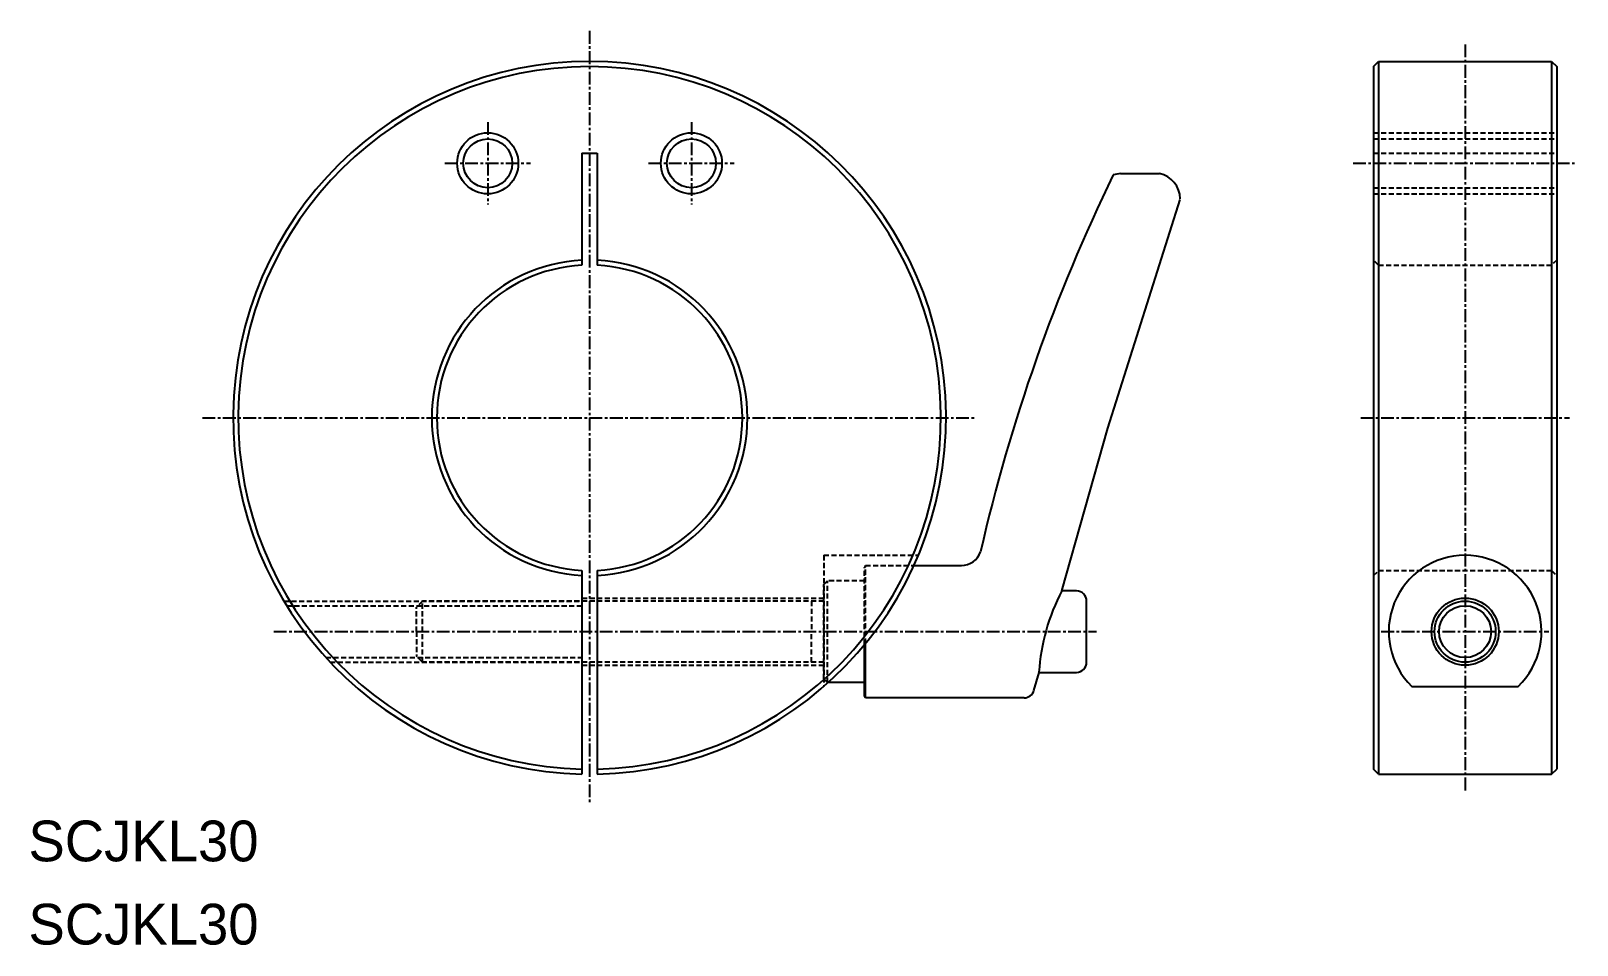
# Model space of a CAD drawing. Extents: x 10 to 162, y 10 to 100.
import ezdxf

# ---------------------------------------------------------------- set-up
doc = ezdxf.new("R2010")
doc.units = 0
doc.linetypes.add('CENTER', pattern=[2, 1.25, -0.25, 0.25, -0.25])
doc.linetypes.add('DASHED', pattern=[0.75, 0.5, -0.25])
doc.layers.get('0').update_dxf_attribs({"linetype": 'CONTINUOUS'})
doc.layers.add('CENTER', color=1, linetype='CENTER')

msp = doc.modelspace()

# ---------------------------------------------------------------- linework, layer by layer
at = {"color": 7, "linetype": 'CONTINUOUS'}
for p, q in [((142.07, 96.23), (142.57, 96.73)), ((142.07, 96.23), (142.07, 27.23)), ((142.57, 96.73), (142.57, 26.73)), ((142.57, 96.73), (159.57, 96.73)), ((159.57, 96.73), (159.57, 26.73)), ((159.57, 96.73), (160.07, 96.23)), ((160.07, 96.23), (160.07, 27.23)), ((64.35, 87.73), (64.35, 76.72)), ((64.35, 87.73), (65.85, 87.73)), ((65.85, 87.73), (65.85, 76.72)), ((117.24, 85.73), (121.06, 85.73)), ((115.98, 60.73), (123.1, 83.19)), ((111.48, 44.73), (115.98, 60.73)), ((96.95, 47.23), (101.61, 47.23)), ((64.35, 46.75), (64.35, 26.74)), ((65.85, 46.75), (65.85, 26.74)), ((112.9, 44.73), (111.48, 44.73)), ((113.9, 37.73), (113.9, 43.73)), ((92.18, 34.23), (92.18, 39.57)), ((92.1, 34.43), (92.1, 39.46)), ((108.73, 34.96), (109.23, 36.73)), ((109.23, 36.73), (112.9, 36.73)), ((92.1, 35.73), (88.53, 35.73)), ((145.84, 35.35), (156.29, 35.35)), ((92.18, 34.23), (92.1, 34.43)), ((107.77, 34.23), (92.18, 34.23)), ((142.57, 26.73), (142.07, 27.23)), ((142.57, 26.73), (159.57, 26.73)), ((159.57, 26.73), (160.07, 27.23))]:
    msp.add_line(p, q, dxfattribs=at)
at = {"color": 3, "linetype": 'DASHED'}
for p, q in [((142.07, 89.73), (160.07, 89.73)), ((142.07, 89.13), (160.07, 89.13)), ((142.07, 87.73), (160.07, 87.73)), ((142.07, 84.33), (160.07, 84.33)), ((142.07, 83.73), (160.07, 83.73)), ((142.57, 76.73), (142.07, 77.23)), ((142.57, 76.73), (159.57, 76.73)), ((160.07, 77.23), (159.57, 76.73)), ((88.1, 48.23), (88.1, 35.35)), ((88.1, 48.23), (97.39, 48.23)), ((92.18, 47.23), (92.1, 47.03)), ((92.18, 39.57), (92.18, 47.23)), ((92.18, 47.23), (96.95, 47.23)), ((88.1, 45.37), (88.46, 45.73)), ((92.1, 45.73), (88.46, 45.73)), ((88.46, 35.73), (88.46, 45.73)), ((92.1, 39.46), (92.1, 47.03)), ((142.07, 46.23), (142.57, 46.73)), ((142.57, 46.73), (159.57, 46.73)), ((159.57, 46.73), (160.07, 46.23)), ((64.35, 44.03), (88.1, 44.03)), ((88.1, 36.1), (88.1, 45.37)), ((35.08, 43.73), (64.35, 43.73)), ((35.35, 43.28), (64.35, 43.28)), ((48.7, 43.73), (48.1, 43.13)), ((48.1, 40.73), (48.1, 43.13)), ((88.1, 43.73), (48.7, 43.73)), ((48.7, 37.73), (48.7, 43.73)), ((86.9, 43.73), (86.9, 40.73)), ((48.1, 40.73), (48.1, 38.33)), ((86.9, 37.73), (86.9, 40.73)), ((39.2, 38.18), (64.35, 38.18)), ((48.7, 37.73), (48.1, 38.33)), ((39.62, 37.73), (64.35, 37.73)), ((88.1, 37.73), (48.7, 37.73)), ((64.35, 37.43), (88.1, 37.43)), ((88.1, 36.1), (88.46, 35.73)), ((88.53, 35.73), (88.46, 35.73))]:
    msp.add_line(p, q, dxfattribs=at)
at = {"color": 3, "linetype": 'CONTINUOUS'}
for centre in [(55.1, 86.73), (75.1, 86.73), (151.07, 40.73)]:
    msp.add_circle(centre, 3, dxfattribs=at)
at = {"color": 7, "linetype": 'CONTINUOUS'}
for centre, radius in [((55.1, 86.73), 2.4), ((75.1, 86.73), 2.4), ((151.07, 40.73), 3.3), ((151.07, 40.73), 2.55)]:
    msp.add_circle(centre, radius, dxfattribs=at)
for centre, radius, start, end in [((65.1, 61.73), 35, 271.2279, 268.7721), ((65.1, 61.73), 34.5, 271.2457, 268.7543), ((270.53, 10.58), 171.3, 154.0311, 167.1877), ((118.04, 79.79), 6, 97.7241, 104.6825), ((120.52, 83.21), 2.58, 0.7205, 77.814), ((65.1, 61.73), 15.5, 92.7735, 267.2265), ((65.1, 61.73), 15, 92.866, 267.134), ((65.1, 61.73), 15.5, 272.7735, 87.2265), ((65.1, 61.73), 15, 272.866, 87.134), ((101.61, 49.23), 2, 270, 340.621), ((151.07, 40.73), 7.5, 314.1454, 225.8546), ((128.91, 35.51), 19.72, 152.1114, 176.4391), ((112.9, 43.73), 1, 0, 90), ((112.9, 37.73), 1, 270, 0), ((107.77, 35.23), 1, 270, 344.2753)]:
    msp.add_arc(centre, radius, start, end, dxfattribs=at)
at = {"layer": 'CENTER', "color": 1, "linetype": 'CENTER'}
for p, q in [((65.1, 99.73), (65.1, 23.98)), ((151.07, 98.39), (151.07, 25.07)), ((55.1, 90.77), (55.1, 82.7)), ((75.1, 90.77), (75.1, 82.7)), ((50.89, 86.73), (59.3, 86.73)), ((70.89, 86.73), (79.3, 86.73)), ((140.07, 86.73), (162.07, 86.73)), ((27.1, 61.73), (103.1, 61.73)), ((140.82, 61.73), (161.32, 61.73)), ((34.1, 40.73), (114.89, 40.73)), ((142.84, 40.73), (159.29, 40.73))]:
    msp.add_line(p, q, dxfattribs=at)

# ---------------------------------------------------------------- texts
at = {"color": 7, "linetype": 'CONTINUOUS'}
for p in [(10, 18.17), (10, 10)]:
    msp.add_text('SCJKL30', height=4, dxfattribs=at).set_placement(p)

doc.saveas('drawing.dxf')
